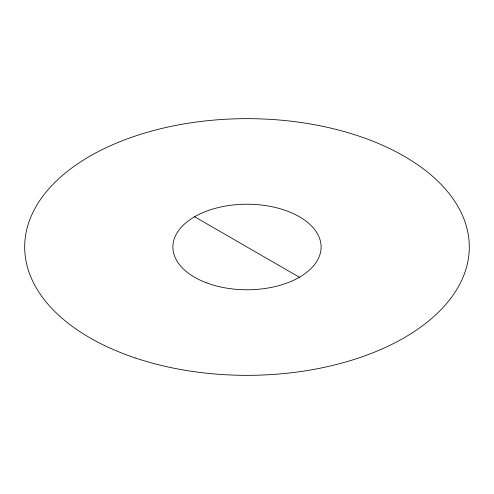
<?xml version="1.0" encoding="UTF-8"?>
<svg xmlns="http://www.w3.org/2000/svg" width="494" height="494" viewBox="0 0 494 494"><rect width="100%" height="100%" fill="white"/><g stroke="black" fill="none" stroke-linecap="round" stroke-linejoin="round"><path stroke-width="0.74" d="M194.605 216.749L299.395 277.251M206.492 282.821A74.1 42.78 0 0 0 320.989 249.34A74.1 42.78 0 0 0 213.519 208.832A74.1 42.78 0 0 0 206.492 282.821M135.85 358.15A222.3 128.341 0 0 0 469.3 247A222.3 128.341 0 0 0 135.85 135.85A222.3 128.341 0 0 0 135.85 358.15"/></g></svg>
